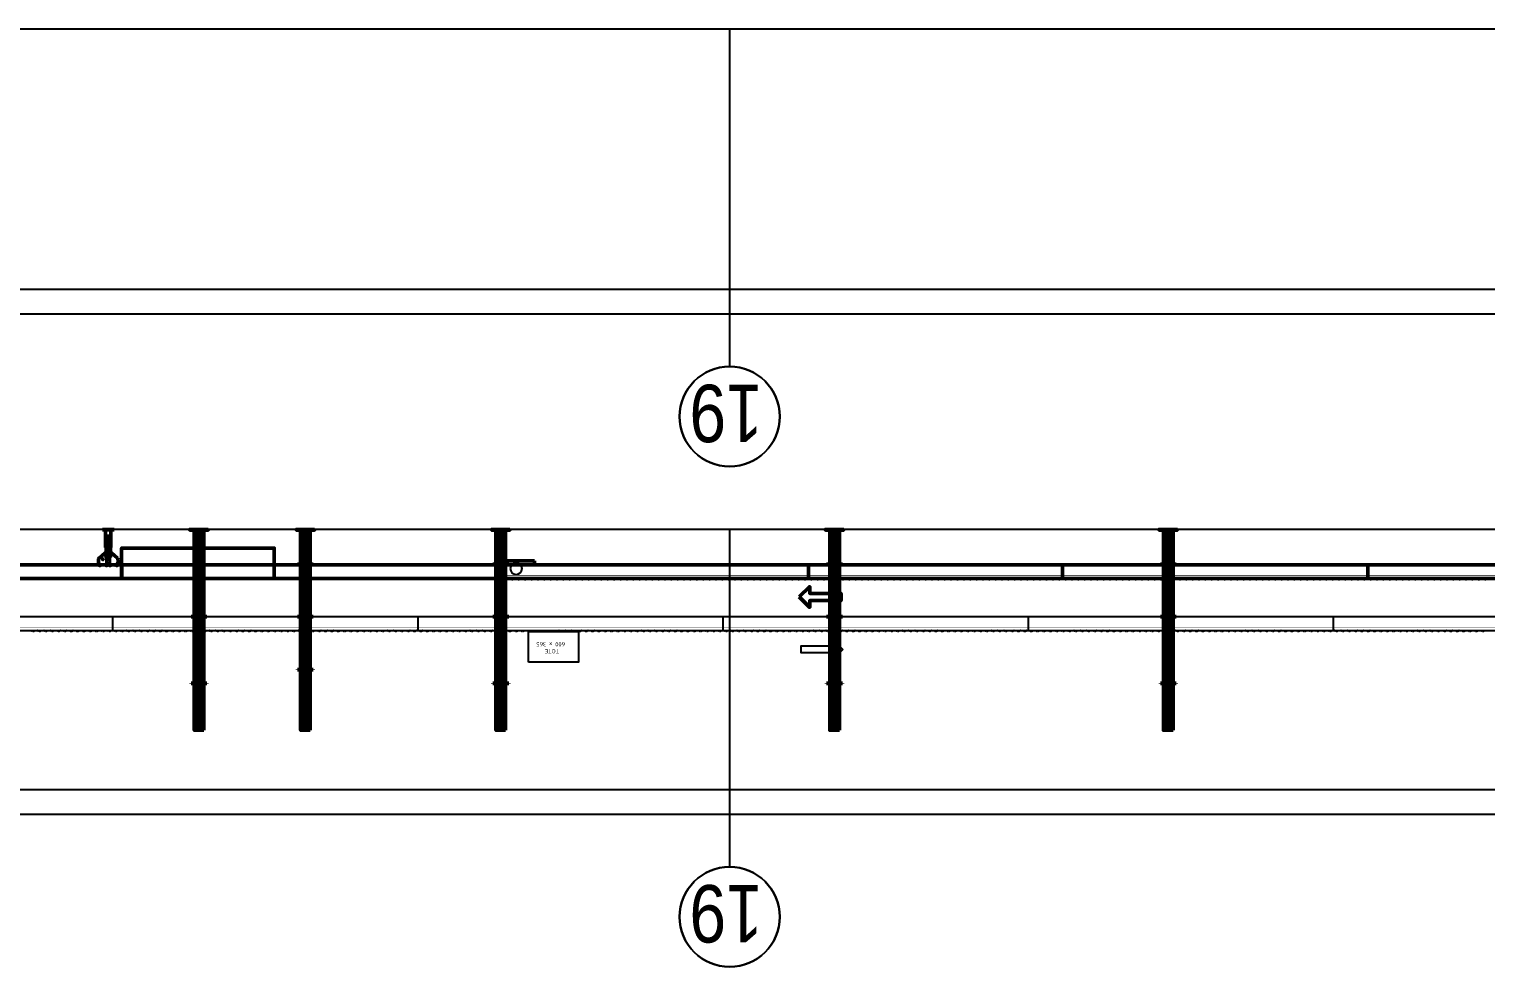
# Model space of a CAD drawing. Header units: millimetres. Extents: x 0 to 461941, y -159644 to 4828.
# Drawn here: x 189944 to 207403, y -147644 to -136398 of the extents above; entities that cross this region are included whole.
import ezdxf

# ---------------------------------------------------------------- set-up
doc = ezdxf.new("R2010")
doc.units = ezdxf.units.MM
for name, pattern in [('Xref Conv Decant Empty Tote$0$AM_ISO02W050', [7.5, 6, -1.5]), ('Xref Conv Decant Product Tote$0$_SBA Dash Dot - Loose', [6, 4, -1, 0, -1]), ('Xref Conv Decant Product Tote$0$AM_ISO02W050', [7.5, 6, -1.5]), ('Xref Conv Decant Product Tote$0$CENTER', [7, 4, -1, 1, -1]), ('Xref Conv Decant Product Tote$0$HIDDEN', [0.375, 0.25, -0.125]), ('Xref Conv Decant Product Tote$0$MultiDeck$0$Conveyor - Ground 940 aisles$0$HIDDEN', [9.525, 6.35, -3.175])]:
    doc.linetypes.add(name, pattern=pattern)
for name, color, linetype in [('AM_BOR', 4, 'Continuous'), ('Xref Conv Decant Empty Tote$0$B', 4, 'Continuous'), ('Xref Conv Decant Empty Tote$0$Conv - Empty Tote', 35, 'Continuous'), ('Xref Conv Decant Empty Tote$0$Conveyor Detail', 150, 'Continuous'), ('Xref Conv Decant Empty Tote$0$Mezz', 1, 'Continuous'), ('Xref Conv Decant Empty Tote$0$Tote', 7, 'Continuous'), ('Xref Conv Decant Product Tote$0$B', 4, 'Continuous'), ('Xref Conv Decant Product Tote$0$Conveyor Detail', 150, 'Continuous'), ('Xref Conv Decant Product Tote$0$H', 7, 'Continuous'), ('Xref Conv Decant Product Tote$0$MultiDeck$0$Conveyor - Ground 940 aisles$0$D', 7, 'Continuous'), ('Xref Conv Decant Product Tote$0$MultiDeck$0$Conveyor - Ground 940 aisles$0$H', 7, 'Xref Conv Decant Product Tote$0$MultiDeck$0$Conveyor - Ground 940 aisles$0$HIDDEN'), ('Xref Conv Decant Product Tote$0$S-GRID', 8, 'Continuous')]:
    doc.layers.add(name, color=color, linetype=linetype)
for name, color, linetype, lineweight in [('Xref Conv Decant Empty Tote$0$Hidden', 9, 'Xref Conv Decant Empty Tote$0$AM_ISO02W050', 25), ('Xref Conv Decant Product Tote$0$Conv- Product decant', 3, 'Continuous', 50), ('Xref Conv Decant Product Tote$0$Hidden', 9, 'Xref Conv Decant Product Tote$0$AM_ISO02W050', 25), ('Xref Conv Decant Product Tote$0$S-GRID-IDEN', 1, 'Continuous', 25)]:
    doc.layers.add(name, color=color, linetype=linetype, lineweight=lineweight)
doc.styles.add('Xref Conv Decant Empty Tote$0$STANDARD', font='ISOCP.SHX')
doc.styles.add('Xref Conv Decant Product Tote$0$Arial Narrow_1', font='ARIALN.TTF', dxfattribs={"height": 688.297872})

# ---------------------------------------------------------------- blocks, each defined once
blk = doc.blocks.new('*U158')
blk.add_lwpolyline([(0, 0), (84124.8, 0), (84124.8, -163.5), (0, -163.5)], close=True)
at = {"layer": 'Xref Conv Decant Empty Tote$0$Conveyor Detail', "const_width": 5}
blk.add_lwpolyline([(0, -37), (84124.8, -37)], dxfattribs=at)
at = {"layer": 'Xref Conv Decant Empty Tote$0$Hidden', "ltscale": 5}
for centre in [(46596.3, -12), (46672.5, -12), (46748.7, -12), (46824.9, -12), (46901.1, -12), (46977.3, -12), (47053.5, -12), (47129.7, -12), (47205.9, -12), (47282.1, -12), (47358.3, -12), (47434.5, -12), (47510.7, -12), (47586.9, -12), (47663.1, -12), (47739.3, -12), (47815.5, -12), (47891.7, -12), (47967.9, -12), (48044.1, -12), (48120.3, -12), (48196.5, -12), (48272.7, -12), (48348.9, -12), (48425.1, -12), (48501.3, -12), (48577.5, -12), (48653.7, -12), (48729.9, -12), (48806.1, -12), (48882.3, -12), (48958.5, -12), (49034.7, -12), (49110.9, -12), (49187.1, -12), (49263.3, -12), (49339.5, -12), (49415.7, -12), (49491.9, -12), (49568.1, -12), (49644.3, -12), (49720.5, -12), (49796.7, -12), (49872.9, -12), (49949.1, -12), (50025.3, -12), (50101.5, -12), (50177.7, -12), (50253.9, -12), (50330.1, -12), (50406.3, -12), (50482.5, -12), (50558.7, -12), (50634.9, -12), (50711.1, -12), (50787.3, -12), (50863.5, -12), (50939.7, -12), (51015.9, -12), (51092.1, -12), (51168.3, -12), (51244.5, -12), (51320.7, -12), (51396.9, -12), (51473.1, -12), (51549.3, -12), (51625.5, -12), (51701.7, -12), (51777.9, -12), (51854.1, -12), (51930.3, -12), (52006.5, -12), (52082.7, -12), (52158.9, -12), (52235.1, -12), (52311.3, -12), (52387.5, -12), (52463.7, -12), (52539.9, -12), (52616.1, -12), (52692.3, -12), (52768.5, -12), (52844.7, -12), (52920.9, -12), (52997.1, -12), (53073.3, -12), (53149.5, -12), (53225.7, -12), (53301.9, -12), (53378.1, -12), (53454.3, -12), (53530.5, -12), (53606.7, -12), (53682.9, -12), (53759.1, -12), (53835.3, -12), (53911.5, -12), (53987.7, -12), (54063.9, -12), (54140.1, -12), (54216.3, -12), (54292.5, -12), (54368.7, -12), (54444.9, -12), (54521.1, -12), (54597.3, -12), (54673.5, -12), (54749.7, -12), (54825.9, -12), (54902.1, -12), (54978.3, -12), (55054.5, -12), (55130.7, -12), (55206.9, -12), (55283.1, -12), (55359.3, -12), (55435.5, -12), (55511.7, -12), (55587.9, -12), (55664.1, -12), (55740.3, -12), (55816.5, -12), (55892.7, -12), (55968.9, -12), (56045.1, -12), (56121.3, -12), (56197.5, -12), (56273.7, -12), (56349.9, -12), (56426.1, -12), (56502.3, -12), (56578.5, -12), (56654.7, -12), (56730.9, -12), (56807.1, -12), (56883.3, -12), (56959.5, -12), (57035.7, -12), (57111.9, -12), (57188.1, -12), (57264.3, -12), (57340.5, -12), (57416.7, -12), (57492.9, -12), (57569.1, -12), (57645.3, -12), (57721.5, -12), (57797.7, -12), (57873.9, -12), (57950.1, -12), (58026.3, -12), (58102.5, -12), (58178.7, -12), (58254.9, -12), (58331.1, -12), (58407.3, -12), (58483.5, -12), (58559.7, -12), (58635.9, -12), (58712.1, -12), (58788.3, -12), (58864.5, -12), (58940.7, -12), (59016.9, -12), (59093.1, -12), (59169.3, -12), (59245.5, -12), (59321.7, -12), (59397.9, -12), (59474.1, -12), (59550.3, -12), (59626.5, -12), (59702.7, -12), (59778.9, -12), (59855.1, -12), (59931.3, -12), (60007.5, -12), (60083.7, -12), (60159.9, -12), (60236.1, -12), (60312.3, -12), (60388.5, -12), (60464.7, -12), (60540.9, -12), (60617.1, -12), (60693.3, -12), (60769.5, -12), (60845.7, -12), (60921.9, -12), (60998.1, -12), (61074.3, -12), (61150.5, -12), (61226.7, -12), (61302.9, -12), (61379.1, -12), (61455.3, -12), (61531.5, -12), (61607.7, -12), (61683.9, -12), (61760.1, -12), (61836.3, -12), (61912.5, -12), (61988.7, -12), (62064.9, -12), (62141.1, -12), (62217.3, -12), (62293.5, -12), (62369.7, -12), (62445.9, -12), (62522.1, -12), (62598.3, -12), (62674.5, -12), (62750.7, -12), (62826.9, -12), (62903.1, -12), (62979.3, -12), (63055.5, -12), (63131.7, -12), (63207.9, -12), (63284.1, -12), (63360.3, -12), (63436.5, -12), (63512.7, -12), (63588.9, -12), (63665.1, -12), (63741.3, -12), (63817.5, -12), (63893.7, -12), (63969.9, -12)]:
    blk.add_arc(centre, 25, 28.6854, 151.3146, dxfattribs=at)
blk = doc.blocks.new('*U145')
at = {"color": 0, "linetype": 'Continuous'}
blk.add_lwpolyline([(0, 0), (125, 125), (125, 42.5), (500, 42.5), (500, -42.5), (125, -42.5), (125, -125)], close=True, dxfattribs=at)
blk = doc.blocks.new('Xref Conv Decant Empty Tote$0$Tote side 600 x 365')
at = {"layer": 'Xref Conv Decant Empty Tote$0$Tote'}
blk.add_lwpolyline([(600, 365), (600, 0), (0, 0), (0, 365)], close=True, dxfattribs=at)
at = {"layer": 'Xref Conv Decant Empty Tote$0$Tote', "insert": (124, 260), "char_height": 50, "attachment_point": 1, "style": 'Xref Conv Decant Empty Tote$0$STANDARD'}
blk.add_mtext_dynamic_manual_height_columns('\\pi107.5;TOTE\\P\\pi39.971;600 x 365', width=355, gutter_width=12.5, heights=[0], dxfattribs=at)
blk = doc.blocks.new('Xref Conv Decant Empty Tote')
at = {"layer": 'Xref Conv Decant Empty Tote$0$B'}
for p, q in [((242904, -136398), (134789, -136398)), ((242904, -142398), (134789, -142398))]:
    blk.add_line(p, q, dxfattribs=at)
at = {"layer": 'Xref Conv Decant Empty Tote$0$Conv - Empty Tote'}
for p, q in [((190944, -143446), (190944, -143610)), ((194602, -143446), (194602, -143610)), ((198259, -143446), (198259, -143610)), ((201917, -143446), (201917, -143610)), ((205574, -143446), (205574, -143610))]:
    blk.add_line(p, q, dxfattribs=at)
at = {"layer": 'Xref Conv Decant Empty Tote$0$Mezz'}
for points in [[(144254, -139518), (239475, -139518), (239475, -139818), (144254, -139818)], [(144254, -145518), (239475, -145518), (239475, -145818), (144254, -145818)]]:
    blk.add_lwpolyline(points, close=True, dxfattribs=at)
at = {"layer": 'Xref Conv Decant Empty Tote$0$Conv - Empty Tote', "xscale": -1, "rotation": 180}
blk.add_blockref('*U158', (143395, -143610), dxfattribs=at)
at = {"layer": 'Xref Conv Decant Empty Tote$0$Conv - Empty Tote', "rotation": 180}
blk.add_blockref('*U145', (199697, -143836), dxfattribs=at)
at = {"layer": 'Xref Conv Decant Empty Tote$0$Tote', "rotation": 180}
blk.add_blockref('Xref Conv Decant Empty Tote$0$Tote side 600 x 365', (196530, -143623), dxfattribs=at)
blk = doc.blocks.new('*U285')
blk.add_lwpolyline([(0, 0), (2743.2, 0), (2743.2, -163.5), (0, -163.5)], close=True)
at = {"layer": 'Xref Conv Decant Product Tote$0$Hidden', "ltscale": 5}
for centre in [(38.1, -12), (114.3, -12), (190.5, -12), (266.7, -12), (342.9, -12), (419.1, -12), (495.3, -12), (571.5, -12), (647.7, -12), (723.9, -12), (800.1, -12), (876.3, -12), (952.5, -12), (1028.7, -12), (1104.9, -12), (1181.1, -12), (1257.3, -12), (1333.5, -12), (1409.7, -12), (1485.9, -12), (1562.1, -12), (1638.3, -12), (1714.5, -12), (1790.7, -12), (1866.9, -12), (1943.1, -12), (2019.3, -12), (2095.5, -12), (2171.7, -12), (2247.9, -12), (2324.1, -12), (2400.3, -12), (2476.5, -12), (2552.7, -12), (2628.9, -12), (2705.1, -12)]:
    blk.add_arc(centre, 25, 28.6854, 151.3146, dxfattribs=at)
blk = doc.blocks.new('*U240')
blk.add_lwpolyline([(0, 0), (914.4, 0), (914.4, -163.5), (0, -163.5)], close=True)
at = {"layer": 'Xref Conv Decant Product Tote$0$Hidden', "ltscale": 5}
for centre in [(38.1, -12), (114.3, -12), (190.5, -12), (266.7, -12), (342.9, -12), (419.1, -12), (495.3, -12), (571.5, -12), (647.7, -12), (723.9, -12), (800.1, -12), (876.3, -12)]:
    blk.add_arc(centre, 25, 28.6854, 151.3146, dxfattribs=at)
blk = doc.blocks.new('*U225')
at = {"color": 0, "linetype": 'Continuous'}
blk.add_lwpolyline([(0, 0), (125, 125), (125, 42.5), (500, 42.5), (500, -42.5), (125, -42.5), (125, -125)], close=True, dxfattribs=at)
blk = doc.blocks.new('*U286')
blk.add_lwpolyline([(0, 0), (-32308.8, 0), (-32308.8, 163.5), (0, 163.5)], close=True)
at = {"layer": 'Xref Conv Decant Product Tote$0$Conveyor Detail', "const_width": 5}
blk.add_lwpolyline([(0, 37), (-32308.8, 37)], dxfattribs=at)
at = {"layer": 'Xref Conv Decant Product Tote$0$Hidden', "ltscale": 5}
for centre in [(-32270.7, 12), (-32194.5, 12), (-32118.3, 12), (-32042.1, 12), (-31965.9, 12), (-31889.7, 12), (-31813.5, 12), (-31737.3, 12), (-31661.1, 12), (-31584.9, 12), (-31508.7, 12), (-31432.5, 12), (-31356.3, 12), (-31280.1, 12), (-31203.9, 12), (-31127.7, 12), (-31051.5, 12), (-30975.3, 12), (-30899.1, 12), (-30822.9, 12), (-30746.7, 12), (-30670.5, 12), (-30594.3, 12), (-30518.1, 12), (-30441.9, 12), (-30365.7, 12), (-30289.5, 12), (-30213.3, 12), (-30137.1, 12), (-30060.9, 12), (-29984.7, 12), (-29908.5, 12), (-29832.3, 12), (-29756.1, 12), (-29679.9, 12), (-29603.7, 12), (-29527.5, 12), (-29451.3, 12), (-29375.1, 12), (-29298.9, 12), (-29222.7, 12), (-29146.5, 12), (-29070.3, 12), (-28994.1, 12), (-28917.9, 12), (-28841.7, 12), (-28765.5, 12), (-28689.3, 12), (-28613.1, 12), (-28536.9, 12), (-28460.7, 12), (-28384.5, 12), (-28308.3, 12), (-28232.1, 12), (-28155.9, 12), (-28079.7, 12), (-28003.5, 12), (-27927.3, 12), (-27851.1, 12), (-27774.9, 12), (-27698.7, 12), (-27622.5, 12), (-27546.3, 12), (-27470.1, 12), (-27393.9, 12), (-27317.7, 12), (-27241.5, 12), (-27165.3, 12), (-27089.1, 12), (-27012.9, 12), (-26936.7, 12), (-26860.5, 12), (-26784.3, 12), (-26708.1, 12), (-26631.9, 12), (-26555.7, 12), (-26479.5, 12), (-26403.3, 12), (-26327.1, 12), (-26250.9, 12), (-26174.7, 12), (-26098.5, 12), (-26022.3, 12), (-25946.1, 12), (-25869.9, 12), (-25793.7, 12), (-25717.5, 12), (-25641.3, 12), (-25565.1, 12), (-25488.9, 12), (-25412.7, 12), (-25336.5, 12), (-25260.3, 12), (-25184.1, 12), (-25107.9, 12), (-25031.7, 12), (-24955.5, 12), (-24879.3, 12), (-24803.1, 12), (-24726.9, 12), (-24650.7, 12), (-24574.5, 12), (-24498.3, 12), (-24422.1, 12), (-24345.9, 12), (-24269.7, 12), (-24193.5, 12), (-24117.3, 12), (-24041.1, 12), (-23964.9, 12), (-23888.7, 12), (-23812.5, 12), (-23736.3, 12), (-23660.1, 12), (-23583.9, 12), (-23507.7, 12), (-23431.5, 12), (-23355.3, 12), (-23279.1, 12), (-23202.9, 12), (-23126.7, 12), (-23050.5, 12), (-22974.3, 12), (-22898.1, 12), (-22821.9, 12), (-22745.7, 12), (-22669.5, 12), (-22593.3, 12), (-22517.1, 12), (-22440.9, 12), (-22364.7, 12), (-22288.5, 12), (-22212.3, 12), (-22136.1, 12), (-22059.9, 12), (-21983.7, 12), (-21907.5, 12), (-21831.3, 12), (-21755.1, 12), (-21678.9, 12), (-21602.7, 12), (-21526.5, 12), (-21450.3, 12), (-21374.1, 12), (-21297.9, 12), (-21221.7, 12), (-21145.5, 12), (-21069.3, 12), (-20993.1, 12), (-20916.9, 12), (-20840.7, 12), (-20764.5, 12), (-20688.3, 12), (-20612.1, 12), (-20535.9, 12)]:
    blk.add_arc(centre, 25, 208.6854, 331.3146, dxfattribs=at)
blk = doc.blocks.new('Xref Conv Decant Product Tote$0$Grid - Grid Head-235101')
at = {"layer": 'Xref Conv Decant Product Tote$0$S-GRID-IDEN'}
blk.add_circle((0, 600), 600, dxfattribs=at)
for start, end in [(0, 180), (180, 0)]:
    blk.add_arc((0, 600), 600, start, end, dxfattribs=at)
blk = doc.blocks.new('Xref Conv Decant Product Tote$0$SLOT (0deg)')
blk.add_lwpolyline([(-21, 6.5, 1), (-21, -6.5), (21, -6.5, 1), (21, 6.5)], format="xyb", close=True)
blk = doc.blocks.new('*U385')
for p, q in [((-95, 19), (-30, 19)), ((-95, 19), (-95, 14)), ((-95, 14), (-30, 14)), ((-28, 28), (28, 28)), ((-28, -132), (-28, 28)), ((-24, -132), (-24, 28)), ((24, -132), (24, 28)), ((28, -132), (28, 28)), ((30, 19), (95, 19)), ((95, 14), (30, 14)), ((95, 19), (95, 14)), ((-28, -132), (28, -132))]:
    blk.add_line(p, q)
for centre in [(0, -68), (0, -118)]:
    blk.add_circle(centre, 5.5)
for centre, start, end in [((-30, 10), 0, 90), ((30, 10), 90, 180)]:
    blk.add_arc(centre, 3.2, start, end)
at = {"layer": 'Xref Conv Decant Product Tote$0$MultiDeck$0$Conveyor - Ground 940 aisles$0$D', "linetype": 'Xref Conv Decant Product Tote$0$MultiDeck$0$Conveyor - Ground 940 aisles$0$HIDDEN'}
for p, q in [((-27, 10), (-27, -2)), ((-22, 10), (-22, -1)), ((22, 10), (22, -1)), ((27, 10), (27, -2))]:
    blk.add_line(p, q, dxfattribs=at)
at = {"layer": 'Xref Conv Decant Product Tote$0$MultiDeck$0$Conveyor - Ground 940 aisles$0$D'}
for p, q in [((-2, 0), (-21, 0)), ((-1, 0), (1, 0)), ((0, 2), (0, 21)), ((0, -1), (0, 1)), ((2, 0), (21, 0)), ((-4, -68), (-8, -68)), ((-4, -118), (-8, -118)), ((-2, -68), (2, -68)), ((-2, -118), (2, -118)), ((0, -2), (0, -21)), ((0, -64), (0, -60)), ((0, -70), (0, -66)), ((0, -72), (0, -75)), ((0, -114), (0, -111)), ((0, -120), (0, -116)), ((0, -122), (0, -126)), ((4, -68), (8, -68)), ((4, -118), (8, -118))]:
    blk.add_line(p, q, dxfattribs=at)
at = {"layer": 'Xref Conv Decant Product Tote$0$MultiDeck$0$Conveyor - Ground 940 aisles$0$D', "linetype": 'Xref Conv Decant Product Tote$0$MultiDeck$0$Conveyor - Ground 940 aisles$0$HIDDEN'}
blk.add_circle((0, 0), 20, dxfattribs=at)
for centre, radius, start, end in [((-30, 10), 8.2, 0, 90), ((30, 10), 8.2, 90, 180), ((0, 0), 26.8, 183.5004, 356.4996), ((0, 0), 21.8, 183.8813, 356.1187)]:
    blk.add_arc(centre, radius, start, end, dxfattribs=at)
at = {"layer": 'Xref Conv Decant Product Tote$0$MultiDeck$0$Conveyor - Ground 940 aisles$0$H'}
for p, q in [((-89, 19), (-89, 14)), ((-64, 19), (-64, 14)), ((64, 19), (64, 14)), ((89, 19), (89, 14))]:
    blk.add_line(p, q, dxfattribs=at)
blk = doc.blocks.new('*U389')
for p, q in [((-52.5, 2408), (-52.5, 8)), ((52.5, 8), (52.5, 2408))]:
    blk.add_line(p, q)
for points in [[(-57.5, 2408), (57.5, 2408), (57.5, 8), (-57.5, 8)], [(-110, 0), (110, 0), (110, 8), (-110, 8)]]:
    blk.add_lwpolyline(points, close=True)
at = {"layer": 'Xref Conv Decant Product Tote$0$Hidden'}
for p, q in [((-90, 8), (-90, 0)), ((-76, 8), (-76, 0)), ((76, 8), (76, 0)), ((90, 8), (90, 0))]:
    blk.add_line(p, q, dxfattribs=at)
for name, p in [('Xref Conv Decant Product Tote$0$SLOT (0deg)', (0, 2368)), ('Xref Conv Decant Product Tote$0$SLOT (0deg)', (0, 2328)), ('Xref Conv Decant Product Tote$0$SLOT (0deg)', (0, 2288)), ('Xref Conv Decant Product Tote$0$SLOT (0deg)', (0, 2248)), ('Xref Conv Decant Product Tote$0$SLOT (0deg)', (0, 2208)), ('Xref Conv Decant Product Tote$0$SLOT (0deg)', (0, 2168)), ('Xref Conv Decant Product Tote$0$SLOT (0deg)', (0, 2128)), ('Xref Conv Decant Product Tote$0$SLOT (0deg)', (0, 2088)), ('Xref Conv Decant Product Tote$0$SLOT (0deg)', (0, 2048)), ('Xref Conv Decant Product Tote$0$SLOT (0deg)', (0, 2008)), ('Xref Conv Decant Product Tote$0$SLOT (0deg)', (0, 1968)), ('Xref Conv Decant Product Tote$0$SLOT (0deg)', (0, 1928)), ('Xref Conv Decant Product Tote$0$SLOT (0deg)', (0, 1888)), ('Xref Conv Decant Product Tote$0$SLOT (0deg)', (0, 1848)), ('Xref Conv Decant Product Tote$0$SLOT (0deg)', (0, 1808)), ('Xref Conv Decant Product Tote$0$SLOT (0deg)', (0, 1768)), ('Xref Conv Decant Product Tote$0$SLOT (0deg)', (0, 1728)), ('Xref Conv Decant Product Tote$0$SLOT (0deg)', (0, 1688)), ('Xref Conv Decant Product Tote$0$SLOT (0deg)', (0, 1648)), ('Xref Conv Decant Product Tote$0$SLOT (0deg)', (0, 1608)), ('Xref Conv Decant Product Tote$0$SLOT (0deg)', (0, 1568)), ('Xref Conv Decant Product Tote$0$SLOT (0deg)', (0, 1528)), ('Xref Conv Decant Product Tote$0$SLOT (0deg)', (0, 1488)), ('Xref Conv Decant Product Tote$0$SLOT (0deg)', (0, 1448)), ('Xref Conv Decant Product Tote$0$SLOT (0deg)', (0, 1408)), ('Xref Conv Decant Product Tote$0$SLOT (0deg)', (0, 1368)), ('Xref Conv Decant Product Tote$0$SLOT (0deg)', (0, 1328)), ('Xref Conv Decant Product Tote$0$SLOT (0deg)', (0, 1288)), ('Xref Conv Decant Product Tote$0$SLOT (0deg)', (0, 1248)), ('*U385', (0, 1028.5)), ('Xref Conv Decant Product Tote$0$SLOT (0deg)', (0, 1208)), ('Xref Conv Decant Product Tote$0$SLOT (0deg)', (0, 1168)), ('Xref Conv Decant Product Tote$0$SLOT (0deg)', (0, 1128)), ('Xref Conv Decant Product Tote$0$SLOT (0deg)', (0, 1088)), ('Xref Conv Decant Product Tote$0$SLOT (0deg)', (0, 1048)), ('Xref Conv Decant Product Tote$0$SLOT (0deg)', (0, 1008)), ('Xref Conv Decant Product Tote$0$SLOT (0deg)', (0, 968)), ('Xref Conv Decant Product Tote$0$SLOT (0deg)', (0, 928)), ('Xref Conv Decant Product Tote$0$SLOT (0deg)', (0, 888)), ('Xref Conv Decant Product Tote$0$SLOT (0deg)', (0, 848)), ('Xref Conv Decant Product Tote$0$SLOT (0deg)', (0, 808)), ('Xref Conv Decant Product Tote$0$SLOT (0deg)', (0, 768)), ('Xref Conv Decant Product Tote$0$SLOT (0deg)', (0, 728)), ('Xref Conv Decant Product Tote$0$SLOT (0deg)', (0, 688)), ('Xref Conv Decant Product Tote$0$SLOT (0deg)', (0, 648)), ('Xref Conv Decant Product Tote$0$SLOT (0deg)', (0, 608)), ('Xref Conv Decant Product Tote$0$SLOT (0deg)', (0, 568)), ('Xref Conv Decant Product Tote$0$SLOT (0deg)', (0, 528)), ('*U385', (0, 403.5)), ('Xref Conv Decant Product Tote$0$SLOT (0deg)', (0, 488)), ('Xref Conv Decant Product Tote$0$SLOT (0deg)', (0, 448)), ('Xref Conv Decant Product Tote$0$SLOT (0deg)', (0, 408)), ('Xref Conv Decant Product Tote$0$SLOT (0deg)', (0, 368)), ('Xref Conv Decant Product Tote$0$SLOT (0deg)', (0, 328)), ('Xref Conv Decant Product Tote$0$SLOT (0deg)', (0, 288)), ('Xref Conv Decant Product Tote$0$SLOT (0deg)', (0, 248)), ('Xref Conv Decant Product Tote$0$SLOT (0deg)', (0, 208)), ('Xref Conv Decant Product Tote$0$SLOT (0deg)', (0, 168)), ('Xref Conv Decant Product Tote$0$SLOT (0deg)', (0, 128)), ('Xref Conv Decant Product Tote$0$SLOT (0deg)', (0, 88)), ('Xref Conv Decant Product Tote$0$SLOT (0deg)', (0, 48))]:
    blk.add_blockref(name, p)
blk = doc.blocks.new('*U392')
for p, q in [((-52.5, 2408), (-52.5, 8)), ((52.5, 8), (52.5, 2408))]:
    blk.add_line(p, q)
for points in [[(-57.5, 2408), (57.5, 2408), (57.5, 8), (-57.5, 8)], [(-110, 0), (110, 0), (110, 8), (-110, 8)]]:
    blk.add_lwpolyline(points, close=True)
at = {"layer": 'Xref Conv Decant Product Tote$0$Hidden'}
for p, q in [((-90, 8), (-90, 0)), ((-76, 8), (-76, 0)), ((76, 8), (76, 0)), ((90, 8), (90, 0))]:
    blk.add_line(p, q, dxfattribs=at)
for name, p in [('Xref Conv Decant Product Tote$0$SLOT (0deg)', (0, 2368)), ('Xref Conv Decant Product Tote$0$SLOT (0deg)', (0, 2328)), ('Xref Conv Decant Product Tote$0$SLOT (0deg)', (0, 2288)), ('Xref Conv Decant Product Tote$0$SLOT (0deg)', (0, 2248)), ('Xref Conv Decant Product Tote$0$SLOT (0deg)', (0, 2208)), ('Xref Conv Decant Product Tote$0$SLOT (0deg)', (0, 2168)), ('Xref Conv Decant Product Tote$0$SLOT (0deg)', (0, 2128)), ('Xref Conv Decant Product Tote$0$SLOT (0deg)', (0, 2088)), ('Xref Conv Decant Product Tote$0$SLOT (0deg)', (0, 2048)), ('Xref Conv Decant Product Tote$0$SLOT (0deg)', (0, 2008)), ('Xref Conv Decant Product Tote$0$SLOT (0deg)', (0, 1968)), ('Xref Conv Decant Product Tote$0$SLOT (0deg)', (0, 1928)), ('*U385', (0, 1828)), ('Xref Conv Decant Product Tote$0$SLOT (0deg)', (0, 1888)), ('Xref Conv Decant Product Tote$0$SLOT (0deg)', (0, 1848)), ('Xref Conv Decant Product Tote$0$SLOT (0deg)', (0, 1808)), ('Xref Conv Decant Product Tote$0$SLOT (0deg)', (0, 1768)), ('Xref Conv Decant Product Tote$0$SLOT (0deg)', (0, 1728)), ('Xref Conv Decant Product Tote$0$SLOT (0deg)', (0, 1688)), ('Xref Conv Decant Product Tote$0$SLOT (0deg)', (0, 1648)), ('Xref Conv Decant Product Tote$0$SLOT (0deg)', (0, 1608)), ('Xref Conv Decant Product Tote$0$SLOT (0deg)', (0, 1568)), ('Xref Conv Decant Product Tote$0$SLOT (0deg)', (0, 1528)), ('Xref Conv Decant Product Tote$0$SLOT (0deg)', (0, 1488)), ('Xref Conv Decant Product Tote$0$SLOT (0deg)', (0, 1448)), ('Xref Conv Decant Product Tote$0$SLOT (0deg)', (0, 1408)), ('Xref Conv Decant Product Tote$0$SLOT (0deg)', (0, 1368)), ('Xref Conv Decant Product Tote$0$SLOT (0deg)', (0, 1328)), ('Xref Conv Decant Product Tote$0$SLOT (0deg)', (0, 1288)), ('Xref Conv Decant Product Tote$0$SLOT (0deg)', (0, 1248)), ('*U385', (0, 1028.5)), ('Xref Conv Decant Product Tote$0$SLOT (0deg)', (0, 1208)), ('Xref Conv Decant Product Tote$0$SLOT (0deg)', (0, 1168)), ('Xref Conv Decant Product Tote$0$SLOT (0deg)', (0, 1128)), ('Xref Conv Decant Product Tote$0$SLOT (0deg)', (0, 1088)), ('Xref Conv Decant Product Tote$0$SLOT (0deg)', (0, 1048)), ('Xref Conv Decant Product Tote$0$SLOT (0deg)', (0, 1008)), ('Xref Conv Decant Product Tote$0$SLOT (0deg)', (0, 968)), ('Xref Conv Decant Product Tote$0$SLOT (0deg)', (0, 928)), ('Xref Conv Decant Product Tote$0$SLOT (0deg)', (0, 888)), ('Xref Conv Decant Product Tote$0$SLOT (0deg)', (0, 848)), ('Xref Conv Decant Product Tote$0$SLOT (0deg)', (0, 808)), ('Xref Conv Decant Product Tote$0$SLOT (0deg)', (0, 768)), ('Xref Conv Decant Product Tote$0$SLOT (0deg)', (0, 728)), ('Xref Conv Decant Product Tote$0$SLOT (0deg)', (0, 688)), ('Xref Conv Decant Product Tote$0$SLOT (0deg)', (0, 648)), ('Xref Conv Decant Product Tote$0$SLOT (0deg)', (0, 608)), ('Xref Conv Decant Product Tote$0$SLOT (0deg)', (0, 568)), ('Xref Conv Decant Product Tote$0$SLOT (0deg)', (0, 528)), ('Xref Conv Decant Product Tote$0$SLOT (0deg)', (0, 488)), ('Xref Conv Decant Product Tote$0$SLOT (0deg)', (0, 448)), ('Xref Conv Decant Product Tote$0$SLOT (0deg)', (0, 408)), ('Xref Conv Decant Product Tote$0$SLOT (0deg)', (0, 368)), ('Xref Conv Decant Product Tote$0$SLOT (0deg)', (0, 328)), ('Xref Conv Decant Product Tote$0$SLOT (0deg)', (0, 288)), ('Xref Conv Decant Product Tote$0$SLOT (0deg)', (0, 248)), ('Xref Conv Decant Product Tote$0$SLOT (0deg)', (0, 208)), ('Xref Conv Decant Product Tote$0$SLOT (0deg)', (0, 168)), ('Xref Conv Decant Product Tote$0$SLOT (0deg)', (0, 128)), ('Xref Conv Decant Product Tote$0$SLOT (0deg)', (0, 88)), ('Xref Conv Decant Product Tote$0$SLOT (0deg)', (0, 48))]:
    blk.add_blockref(name, p)
blk = doc.blocks.new('*U362')
at = {"linetype": 'Continuous'}
for p, q in [((0, 0), (0, -59)), ((0, 0), (235, 0)), ((235, 0), (235, -59)), ((79, -141), (8, -78)), ((79, -141), (156, -141)), ((91, -136), (91, -287)), ((103, -136), (103, -353)), ((131, -136), (131, -287)), ((143, -136), (143, -287)), ((156, -141), (227, -78)), ((87, -208), (149, -208)), ((87, -208), (87, -418)), ((149, -208), (149, -418)), ((188, -418), (48, -418)), ((48, -418), (48, -423)), ((188, -423), (48, -423)), ((188, -418), (188, -423))]:
    blk.add_line(p, q, dxfattribs=at)
for p, q in [((7, 7), (7, 2)), ((7, 2), (25, 2)), ((9, 9), (12, 9)), ((12, 9), (12, 2)), ((12, 9), (21, 9)), ((21, 9), (21, 2)), ((21, 9), (23, 9)), ((25, 7), (25, 2)), ((88, 7), (88, 2)), ((88, 2), (106, 2)), ((90, 9), (93, 9)), ((93, 9), (93, 2)), ((93, 9), (102, 9)), ((102, 9), (102, 2)), ((102, 9), (104, 9)), ((106, 7), (106, 2)), ((129, 7), (129, 2)), ((129, 2), (147, 2)), ((131, 9), (133, 9)), ((133, 9), (133, 2)), ((133, 9), (142, 9)), ((142, 9), (142, 2)), ((142, 9), (145, 9)), ((147, 7), (147, 2)), ((210, 7), (210, 2)), ((210, 2), (228, 2)), ((212, 9), (214, 9)), ((214, 9), (214, 2)), ((214, 9), (223, 9)), ((223, 9), (223, 2)), ((223, 9), (226, 9)), ((228, 7), (228, 2)), ((117, -109), (111, -113)), ((111, -113), (111, -120)), ((111, -120), (117, -124)), ((124, -113), (117, -109)), ((117, -124), (124, -120)), ((124, -120), (124, -113))]:
    blk.add_line(p, q)
at = {"linetype": 'Xref Conv Decant Product Tote$0$CENTER'}
for p, q in [((68, -412), (68, -433)), ((168, -412), (168, -433))]:
    blk.add_line(p, q, dxfattribs=at)
for points in [[(111, -69), (117, -73), (124, -69), (124, -62), (117, -58), (111, -62)], [(110, -225), (117, -230), (126, -225), (126, -216), (117, -211), (110, -216)], [(110, -276), (117, -281), (126, -276), (126, -267), (117, -262), (110, -267)]]:
    blk.add_lwpolyline(points, close=True)
for centre, radius in [((117, -66), 8.4), ((117, -117), 8.4), ((117, -66), 6.4), ((117, -117), 6.4), ((117, -220), 8), ((117, -271), 8)]:
    blk.add_circle(centre, radius)
at = {"linetype": 'Continuous'}
blk.add_circle((182, -66), 3.6, dxfattribs=at)
for centre, radius, start, end in [((9, 6), 2.53, 23.991, 156.009), ((16, 1), 7.86, 54.0166, 125.9834), ((23, 6), 2.53, 23.991, 156.009), ((90, 6), 2.53, 23.991, 156.009), ((97, 1), 7.86, 54.0166, 125.9834), ((104, 6), 2.53, 23.991, 156.009), ((131, 6), 2.53, 23.991, 156.009), ((138, 1), 7.86, 54.0166, 125.9834), ((145, 6), 2.53, 23.991, 156.009), ((212, 6), 2.53, 23.991, 156.009), ((219, 1), 7.86, 54.0166, 125.9834), ((226, 6), 2.53, 23.991, 156.009)]:
    blk.add_arc(centre, radius, start, end)
for centre, radius, start, end in [((25, -59), 25.4, 180, 228.2691), ((89, -105), 4.4, 45, 225), ((116, -78), 43.1, 224.5473, 271.6144), ((117, -76), 36.4, 225, 270), ((117, -76), 36.4, 270, 315), ((119, -78), 43.1, 268.3856, 315.4527), ((146, -105), 4.4, 315, 135), ((210, -59), 25.4, 311.7309, 0)]:
    blk.add_arc(centre, radius, start, end, dxfattribs=at)
at = {"layer": 'Xref Conv Decant Product Tote$0$Hidden', "linetype": 'Xref Conv Decant Product Tote$0$HIDDEN'}
for p, q in [((11, -17), (11, 2)), ((12, -18), (12, 2)), ((20, -18), (20, 2)), ((21, -17), (21, 2)), ((92, -17), (92, 2)), ((93, -18), (93, 2)), ((101, -18), (101, 2)), ((102, -17), (102, 2)), ((133, -17), (133, 2)), ((134, -18), (134, 2)), ((142, -18), (142, 2)), ((143, -17), (143, 2)), ((214, -17), (214, 2)), ((215, -18), (215, 2)), ((223, -18), (223, 2)), ((224, -17), (224, 2)), ((0, -3), (235, -3)), ((12, -18), (11, -17)), ((11, -17), (21, -17)), ((12, -18), (20, -18)), ((20, -18), (21, -17)), ((91, -128), (91, -173)), ((91, -142), (91, -353)), ((92, -17), (102, -17)), ((93, -18), (92, -17)), ((91, -18), (91, -159)), ((91, -18), (143, -18)), ((93, -18), (93, -353)), ((93, -18), (101, -18)), ((93, -128), (93, -173)), ((96, -118), (138, -118)), ((96, -120), (138, -120)), ((101, -18), (102, -17)), ((101, -18), (101, -353)), ((101, -170), (101, -173)), ((101, -170), (103, -170)), ((103, -170), (103, -173)), ((103, -18), (103, -159)), ((103, -142), (103, -287)), ((131, -142), (131, -353)), ((131, -170), (131, -173)), ((131, -170), (133, -170)), ((133, -170), (131, -170)), ((131, -18), (131, -159)), ((133, -17), (143, -17)), ((134, -18), (133, -17)), ((133, -18), (133, -353)), ((133, -170), (133, -173)), ((133, -170), (133, -173)), ((134, -18), (142, -18)), ((141, -128), (141, -173)), ((142, -18), (143, -17)), ((141, -18), (141, -353)), ((143, -128), (143, -173)), ((143, -142), (143, -353)), ((143, -18), (143, -159)), ((214, -17), (224, -17)), ((215, -18), (214, -17)), ((215, -18), (223, -18)), ((223, -18), (224, -17)), ((90, -208), (90, -418)), ((96, -176), (98, -176)), ((98, -178), (96, -178)), ((138, -176), (136, -176)), ((136, -178), (138, -178)), ((146, -208), (146, -418)), ((143, -353), (91, -353))]:
    blk.add_line(p, q, dxfattribs=at)
at = {"layer": 'Xref Conv Decant Product Tote$0$Hidden', "linetype": 'Xref Conv Decant Product Tote$0$CENTER'}
for p, q in [((16, 11), (16, -9)), ((97, -9), (97, 11)), ((97, 11), (97, -9)), ((138, -9), (138, 11)), ((219, -9), (219, 11))]:
    blk.add_line(p, q, dxfattribs=at)
at = {"layer": 'Xref Conv Decant Product Tote$0$Hidden'}
for p, q in [((16, 9), (16, -11)), ((97, 9), (97, -11)), ((138, 9), (138, -11)), ((219, 9), (219, -11))]:
    blk.add_line(p, q, dxfattribs=at)
for points in [[(7, -5), (5, -3)], [(27, -3), (5, -3)], [(25, -5), (7, -5)], [(7, -10), (7, -5)], [(23, -12), (21, -12), (12, -12), (9, -12)], [(12, -12), (12, -5)], [(21, -12), (21, -5)], [(27, -3), (25, -5)], [(25, -10), (25, -5)], [(88, -5), (86, -3)], [(108, -3), (86, -3)], [(106, -5), (88, -5)], [(88, -10), (88, -5)], [(104, -12), (102, -12), (93, -12), (90, -12)], [(93, -12), (93, -5)], [(102, -12), (102, -5)], [(108, -3), (106, -5)], [(106, -10), (106, -5)], [(129, -5), (127, -3)], [(149, -3), (127, -3)], [(147, -5), (129, -5)], [(129, -10), (129, -5)], [(145, -12), (142, -12), (133, -12), (131, -12)], [(133, -12), (133, -5)], [(142, -12), (142, -5)], [(149, -3), (147, -5)], [(147, -10), (147, -5)], [(210, -5), (208, -3)], [(230, -3), (208, -3)], [(228, -5), (210, -5)], [(210, -10), (210, -5)], [(226, -12), (223, -12), (214, -12), (212, -12)], [(214, -12), (214, -5)], [(223, -12), (223, -5)], [(230, -3), (228, -5)], [(228, -10), (228, -5)]]:
    blk.add_lwpolyline(points, dxfattribs=at)
for centre, radius, start, end in [((9, -9), 2.53, 203.991, 336.009), ((16, -4), 7.86, 234.0166, 305.9834), ((23, -9), 2.53, 203.991, 336.009), ((90, -9), 2.53, 203.991, 336.009), ((97, -4), 7.86, 234.0166, 305.9834), ((104, -9), 2.53, 203.991, 336.009), ((131, -9), 2.53, 203.991, 336.009), ((138, -4), 7.86, 234.0166, 305.9834), ((145, -9), 2.53, 203.991, 336.009), ((212, -9), 2.53, 203.991, 336.009), ((219, -4), 7.86, 234.0166, 305.9834), ((226, -9), 2.53, 203.991, 336.009)]:
    blk.add_arc(centre, radius, start, end, dxfattribs=at)
at = {"layer": 'Xref Conv Decant Product Tote$0$Hidden', "linetype": 'Xref Conv Decant Product Tote$0$HIDDEN'}
for centre, radius, start, end in [((96, -123), 5, 90, 180), ((96, -173), 5, 180, 270), ((96, -173), 5, 180, 270), ((96, -123), 3, 90, 180), ((96, -173), 3, 180, 270), ((98, -173), 3, 270, 0), ((98, -173), 5, 270, 0), ((136, -173), 5, 180, 270), ((136, -173), 3, 180, 270), ((138, -123), 5, 0, 90), ((138, -123), 3, 0, 90), ((138, -173), 5, 270, 0), ((138, -173), 3, 270, 0)]:
    blk.add_arc(centre, radius, start, end, dxfattribs=at)
blk = doc.blocks.new('Xref Conv Decant Product Tote$0$9265 RetureRoller')
at = {"linetype": 'Continuous'}
for p, q in [((0, 0), (0, -45)), ((374, 0), (374, -45)), ((374, -45), (0, -45))]:
    blk.add_line(p, q, dxfattribs=at)
blk.add_line((0, 0), (374, 0))
at = {"layer": 'Xref Conv Decant Product Tote$0$H', "linetype": 'Continuous'}
blk.add_circle((156, 46), 70.6, dxfattribs=at)
blk = doc.blocks.new('Xref Conv Decant Product Tote')
at = {"layer": 'Xref Conv Decant Product Tote$0$B'}
for p, q in [((242904, -136398), (134789, -136398)), ((242904, -142398), (134789, -142398))]:
    blk.add_line(p, q, dxfattribs=at)
at = {"layer": 'Xref Conv Decant Product Tote$0$Conv- Product decant'}
for p, q in [((193283, -142821), (193283, -142985)), ((195625, -142821), (195625, -142985)), ((199283, -142821), (199283, -142985)), ((202331, -142821), (202331, -142985)), ((205988, -142821), (205988, -142985))]:
    blk.add_line(p, q, dxfattribs=at)
for points in [[(191053, -142821), (191053, -142621), (191968, -142621), (191968, -142821)], [(191968, -142821), (191968, -142621), (192882, -142621), (192882, -142821)]]:
    blk.add_lwpolyline(points, close=True, dxfattribs=at)
at = {"layer": 'Xref Conv Decant Product Tote$0$S-GRID', "linetype": 'Xref Conv Decant Product Tote$0$_SBA Dash Dot - Loose'}
for p, q in [((198340, -136398), (198340, -140444)), ((198340, -142398), (198340, -146444))]:
    blk.add_line(p, q, dxfattribs=at)
at = {"layer": 'Xref Conv Decant Product Tote$0$Conv- Product decant', "rotation": 180}
for name, p in [('*U362', (191010, -142821)), ('*U392', (191980, -142398)), ('*U389', (193255, -142398)), ('*U389', (195597, -142398)), ('*U389', (199597, -142398)), ('*U389', (203597, -142398)), ('*U385', (193255, -144062)), ('*U385', (195597, -144226)), ('*U385', (199597, -144226)), ('*U385', (203597, -144226))]:
    blk.add_blockref(name, p, dxfattribs=at)
at = {"layer": 'Xref Conv Decant Product Tote$0$Conv- Product decant', "xscale": -1, "rotation": 180}
for name, p in [('Xref Conv Decant Product Tote$0$9265 RetureRoller', (195625, -142821)), ('*U285', (188310, -142985)), ('*U240', (191053, -142985)), ('*U240', (191968, -142985)), ('*U285', (192882, -142985)), ('*U225', (199175, -143208))]:
    blk.add_blockref(name, p, dxfattribs=at)
at = {"layer": 'Xref Conv Decant Product Tote$0$Conv- Product decant'}
blk.add_blockref('*U286', (227934, -142985), dxfattribs=at)
at = {"layer": 'Xref Conv Decant Product Tote$0$S-GRID-IDEN', "rotation": 180}
for p in [(198340, -140444), (198340, -146444)]:
    blk.add_blockref('Xref Conv Decant Product Tote$0$Grid - Grid Head-235101', p, dxfattribs=at)
at = {"layer": 'Xref Conv Decant Product Tote$0$S-GRID-IDEN', "lineweight": 9, "char_height": 688.3, "width": 680.37, "attachment_point": 2, "rotation": 180, "line_spacing_factor": 0.968573, "style": 'Xref Conv Decant Product Tote$0$Arial Narrow_1'}
for insert in [(198299, -141351), (198299, -147351)]:
    blk.add_mtext('19', dxfattribs=dict(at, insert=insert))

msp = doc.modelspace()

# ---------------------------------------------------------------- block references
for name in ['Xref Conv Decant Empty Tote', 'Xref Conv Decant Product Tote']:
    msp.add_blockref(name, (0, 0))
at = {"layer": 'AM_BOR'}
msp.add_blockref('Xref Conv Decant Product Tote', (0, 0), dxfattribs=at)

doc.saveas('drawing.dxf')
